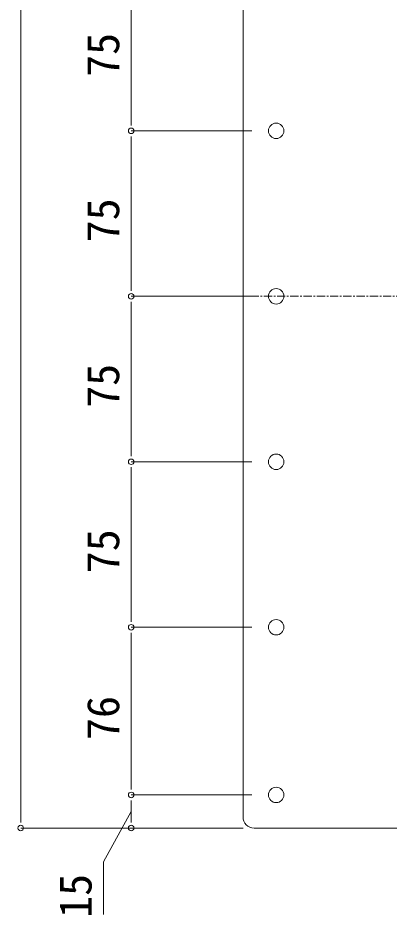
# Model space of a CAD drawing. Units: millimetres, scale not verified. Extents: x -1380 to 1380, y -955 to 955.
# Drawn here: x -793 to -625, y -55.6 to 351.1 of the extents above; entities that cross this region are included whole.
import ezdxf
from ezdxf.enums import TextEntityAlignment as Align

# ---------------------------------------------------------------- set-up
doc = ezdxf.new("R2010")
doc.units = ezdxf.units.MM
doc.header["$LTSCALE"] = 3
doc.linetypes.add('USER1', pattern=[2, 1.25, -0.25, 0.25, -0.25])
for name, color, linetype, lineweight in [('0-0_0', 7, 'Continuous', 15), ('0-3_L-1', 7, 'Continuous', 18), ('0-4_L-5', 2, 'USER1', 18), ('0-8_SUNPO', 7, 'Continuous', 18)]:
    doc.layers.add(name, color=color, linetype=linetype, lineweight=lineweight)
doc.styles.add('ＭＳ ゴシック', font='')
doc.styles.get('ＭＳ ゴシック').set_extended_font_data('MS Gothic')

msp = doc.modelspace()

# ---------------------------------------------------------------- linework, layer by layer
at = {"layer": '0-0_0'}
for p, q in [((-741.747, 302.397), (-741.747, 304.897)), ((-741.747, 297.397), (-741.747, 294.897)), ((-741.747, 227.397), (-741.747, 229.897)), ((-741.747, 222.397), (-741.747, 219.897)), ((-741.747, 152.397), (-741.747, 154.897)), ((-741.747, 147.397), (-741.747, 144.897)), ((-741.747, 77.397), (-741.747, 79.897)), ((-741.747, 72.397), (-741.747, 69.897)), ((-741.747, 1.397), (-741.747, 3.897)), ((-741.747, -3.603), (-741.747, -6.103)), ((-791.747, -13.603), (-791.747, -11.103)), ((-741.747, -13.603), (-741.747, -11.103))]:
    msp.add_line(p, q, dxfattribs=at)
for centre, start, end in [((-741.747, 299.897), 90, 270), ((-741.747, 299.897), 90, 270), ((-741.747, 299.897), 270, 90), ((-741.747, 299.897), 270, 90), ((-741.747, 224.897), 90, 270), ((-741.747, 224.897), 90, 270), ((-741.747, 224.897), 270, 90), ((-741.747, 224.897), 270, 90), ((-741.747, 149.897), 90, 270), ((-741.747, 149.897), 90, 270), ((-741.747, 149.897), 270, 90), ((-741.747, 149.897), 270, 90), ((-741.747, 74.897), 90, 270), ((-741.747, 74.897), 90, 270), ((-741.747, 74.897), 270, 90), ((-741.747, 74.897), 270, 90), ((-741.747, -1.103), 90, 270), ((-741.747, -1.103), 90, 270), ((-741.747, -1.103), 270, 90), ((-741.747, -1.103), 270, 90), ((-791.747, -16.103), 90, 270), ((-791.747, -16.103), 270, 90), ((-741.747, -16.103), 90, 270), ((-741.747, -16.103), 270, 90)]:
    msp.add_arc(centre, 1.25, start, end, dxfattribs=at)
at = {"layer": '0-3_L-1'}
for p, q in [((-691.079, 460.897), (-691.079, -11.103)), ((-686.079, -16.103), (-214.079, -16.103))]:
    msp.add_line(p, q, dxfattribs=at)
for centre in [(-676.079, 299.897), (-676.079, 224.897), (-676.079, 149.897), (-676.079, 74.897), (-676.079, -1.103)]:
    msp.add_circle(centre, 3.5, dxfattribs=at)
msp.add_arc((-686.079, -11.103), 5, 180, 270, dxfattribs=at)
at = {"layer": '0-4_L-5'}
msp.add_line((-197.93, 224.897), (-702.228, 224.897), dxfattribs=at)
at = {"layer": '0-8_SUNPO'}
for p, q in [((-791.747, -11.103), (-791.747, 460.897)), ((-741.747, 304.897), (-741.747, 369.897)), ((-687.079, 299.897), (-741.747, 299.897)), ((-687.079, 299.897), (-741.747, 299.897)), ((-741.747, 229.897), (-741.747, 294.897)), ((-687.079, 224.897), (-741.747, 224.897)), ((-687.079, 224.897), (-741.747, 224.897)), ((-741.747, 154.897), (-741.747, 219.897)), ((-687.079, 149.897), (-741.747, 149.897)), ((-687.079, 149.897), (-741.747, 149.897)), ((-741.747, 79.897), (-741.747, 144.897)), ((-687.079, 74.897), (-741.747, 74.897)), ((-687.079, 74.897), (-741.747, 74.897)), ((-741.747, 3.897), (-741.747, 69.897)), ((-687.079, -1.103), (-741.747, -1.103)), ((-687.079, -1.103), (-741.747, -1.103)), ((-741.747, -11.103), (-741.747, -6.103)), ((-691.079, -16.103), (-791.747, -16.103)), ((-691.079, -16.103), (-741.747, -16.103))]:
    msp.add_line(p, q, dxfattribs=at)
msp.add_lwpolyline([(-741.747, -8.603), (-754.247, -31.389), (-754.247, -55.318)], dxfattribs=at)

# ---------------------------------------------------------------- texts
at = {"layer": '0-8_SUNPO', "style": 'ＭＳ ゴシック'}
for s, p in [('75', (-742.747, 324.351)), ('75', (-742.747, 249.351)), ('75', (-742.747, 174.351)), ('75', (-742.747, 99.351)), ('76', (-742.747, 23.8)), ('15', (-755.247, -56.856))]:
    msp.add_text(s, height=14.66, rotation=90, dxfattribs=at).set_placement(p, align=Align.BOTTOM_LEFT)

doc.saveas('drawing.dxf')
